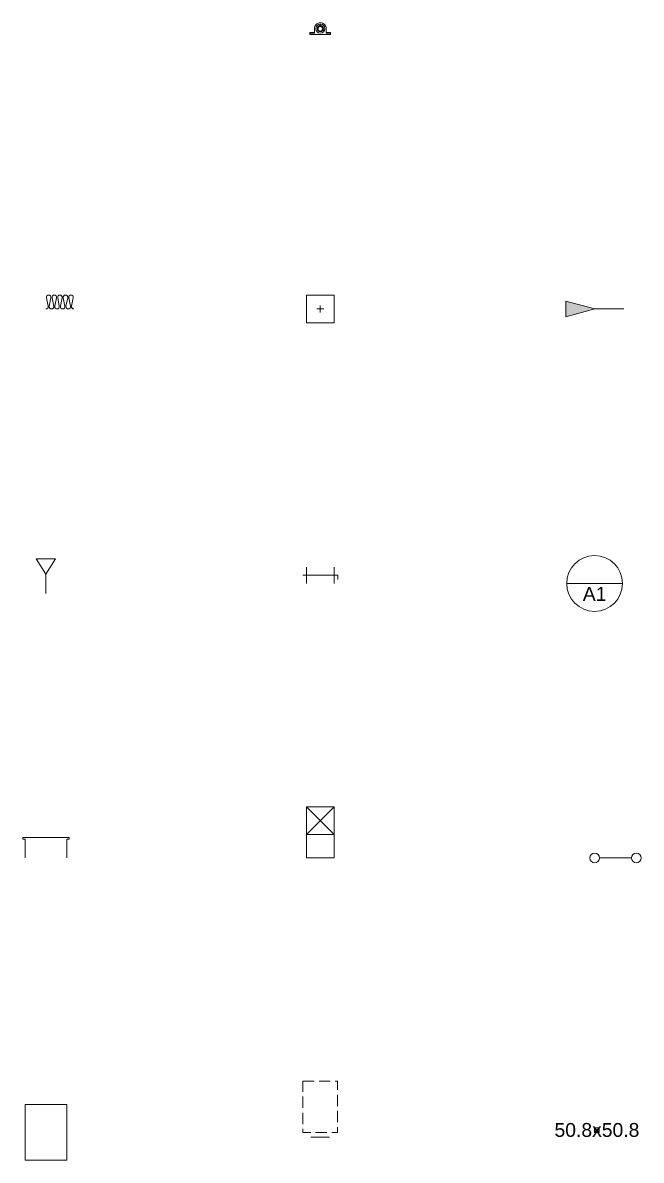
# Model space of a CAD drawing. Header units: millimetres. Extents: x 1246 to 16959, y -13818 to -1371.
# Drawn here: x 1246 to 8010, y -13805 to -1371 of the extents above; entities that cross this region are included whole.
import ezdxf

# ---------------------------------------------------------------- set-up
doc = ezdxf.new("R2010")
doc.units = ezdxf.units.MM
doc.header["$LTSCALE"] = 50
doc.linetypes.add('VW-02 Medium Dashed', pattern=[3.527298, 2.469236, -1.058062])
for name, color, linetype, lineweight in [('Dimension', 7, 'Continuous', 5), ('pio-Batt Insulation', 7, 'Continuous', 5), ('pio-Comm Device', 7, 'Continuous', 5), ('pio-Detail Cut Wood', 7, 'Continuous', 5), ('pio-HVAC Damper', 7, 'Continuous', 5), ('pio-HVAC Outlet', 7, 'Continuous', 5), ('pio-HVAC Vertical Duct', 7, 'Continuous', 5), ('pio-HVAC Vertical Elbow', 7, 'Continuous', 5), ('pio-ID Leader', 7, 'Continuous', 5), ('pio-Pillow Block', 7, 'Continuous', 5), ('pio-Piping Connection', 7, 'Continuous', 5), ('pio-Table', 7, 'Continuous', 5), ('pio-Workstation Pedestal', 7, 'Continuous', 5)]:
    doc.layers.add(name, color=color, linetype=linetype, lineweight=lineweight)
doc.styles.add('Arial', font='Arial.ttf')

# ---------------------------------------------------------------- blocks, each defined once
blk = doc.blocks.new('Group')
at = {"layer": 'pio-Pillow Block', "color": 7, "linetype": 'Continuous', "lineweight": 5, "transparency": 33554687}
for p, q in [((4, 102), (-4, 102)), ((-3, 103), (-3, 98)), ((3, 98), (3, 103))]:
    blk.add_line(p, q, dxfattribs=at)
at = {"layer": 'pio-Pillow Block', "color": 7, "linetype": 'Continuous', "lineweight": 5, "transparency": 33554687, "flags": 128}
blk.add_lwpolyline([(-4, 98), (-4, 102), (-3, 103), (3, 103), (4, 102), (4, 98)], dxfattribs=at)
blk = doc.blocks.new('Group-1')
at = {"layer": 'pio-Pillow Block', "color": 7, "linetype": 'Continuous', "lineweight": 5, "transparency": 33554687}
for p, q in [((28, 44), (33, 41)), ((36, 46), (31, 49)), ((32, 41), (36, 48))]:
    blk.add_line(p, q, dxfattribs=at)
at = {"layer": 'pio-Pillow Block', "color": 7, "linetype": 'Continuous', "lineweight": 5, "transparency": 33554687, "flags": 128}
blk.add_lwpolyline([(32, 50), (36, 48), (36, 46), (33, 41), (32, 41), (28, 43)], dxfattribs=at)
blk = doc.blocks.new('Group-2')
at = {"color": 255, "linetype": 'Continuous', "lineweight": 5, "transparency": 33554687}
blk.add_wipeout([(49, 106), (50, 108), (50, 108), (50, 108), (50, 108), (50, 109), (49, 109), (49, 109), (49, 110), (50, 110), (50, 110), (50, 111), (50, 111), (50, 111), (50, 111), (51, 111), (51, 111), (51, 112), (52, 112), (52, 112), (52, 112), (52, 112), (53, 112), (53, 113), (53, 113), (53, 113), (50, 117), (49, 116), (49, 116), (49, 116), (49, 116), (48, 116), (48, 115), (48, 115), (48, 115), (48, 114), (48, 114), (48, 114), (47, 114), (47, 113), (47, 113), (47, 113), (46, 113), (46, 113), (46, 113), (46, 113), (45, 113), (45, 113), (45, 113), (44, 113), (44, 114), (43, 113)], dxfattribs=at).dxf.layer = 'pio-Pillow Block'
at = {"layer": 'pio-Pillow Block', "color": 7, "linetype": 'Continuous', "lineweight": 5, "transparency": 33554687}
blk.add_line((44, 114), (50, 108), dxfattribs=at)
blk.add_open_spline([(49, 106), (50, 107), (50, 108), (49, 109), (50, 111), (53, 112), (53, 113), (51, 115), (50, 117), (48, 116), (48, 113), (45, 113), (44, 114), (44, 113), (43, 113), (46, 110), (49, 106)], degree=2, knots=[0, 0, 0, 0.045803, 0.045803, 0.132636, 0.219469, 0.306301, 0.306301, 0.445029, 0.445029, 0.531854, 0.61868, 0.705505, 0.705505, 0.751315, 0.751315, 1, 1, 1], dxfattribs=at)
blk = doc.blocks.new('obj-01')
at = {"color": 255, "linetype": 'Continuous', "lineweight": 5, "transparency": 33554687}
for points in [[(-113, 14), (-113, 22), (-113, 22), (-67, 22), (-67, 22), (-67, 22), (-66, 23), (-66, 23), (-65, 23), (-65, 24), (-65, 24), (-65, 25), (-65, 14)], [(113, 14), (113, 22), (113, 22), (67, 22), (67, 22), (67, 22), (66, 23), (66, 23), (65, 23), (65, 24), (65, 24), (65, 25), (65, 14)]]:
    blk.add_wipeout(points, dxfattribs=at).dxf.layer = 'pio-Pillow Block'
at = {"layer": 'pio-Pillow Block', "color": 7, "linetype": 'Continuous', "lineweight": 5, "transparency": 33554687, "flags": 128}
for points in [[(-113, 14), (-113, 22), (-113, 22), (-67, 22, 0.414214), (-65, 25)], [(113, 14), (113, 22), (113, 22), (67, 22, -0.414214), (65, 25)]]:
    blk.add_lwpolyline(points, format="xyb", dxfattribs=at)
at = {"color": 255, "linetype": 'Continuous', "lineweight": 5, "transparency": 33554687}
blk.add_wipeout([(-113, 0), (-113, 14), (-113, 14), (-67, 14), (-67, 14), (-67, 14), (-66, 15), (-66, 15), (-65, 15), (-65, 16), (-65, 16), (-65, 17), (-65, 63), (-64, 76), (-60, 88), (-54, 100), (-46, 110), (-36, 118), (-25, 124), (-13, 127), (0, 129), (13, 127), (25, 124), (36, 118), (46, 110), (54, 100), (60, 88), (64, 76), (65, 63), (65, 17), (65, 16), (65, 16), (65, 15), (66, 15), (66, 15), (67, 14), (67, 14), (67, 14), (113, 14), (113, 14), (113, 0)], dxfattribs=at).dxf.layer = 'pio-Pillow Block'
at = {"layer": 'pio-Pillow Block', "color": 7, "linetype": 'Continuous', "lineweight": 5, "transparency": 33554687, "flags": 128}
blk.add_lwpolyline([(-113, 0), (-113, 14), (-113, 14), (-67, 14, 0.414214), (-65, 17), (-65, 63, -0.414214), (0, 129, -0.414214), (65, 63), (65, 17, 0.414214), (67, 14), (113, 14), (113, 14), (113, 0)], format="xyb", close=True, dxfattribs=at)
at = {"layer": 'pio-Pillow Block', "color": 7, "linetype": 'Continuous', "lineweight": 5, "transparency": 33554687}
for radius in [49.8, 34.5]:
    blk.add_circle((0, 63), radius, dxfattribs=at)
at = {"color": 255, "linetype": 'Continuous', "lineweight": 5, "transparency": 33554687}
blk.add_wipeout([(25, 63), (25, 61), (25, 59), (24, 56), (23, 54), (22, 52), (21, 49), (20, 47), (18, 46), (16, 44), (14, 42), (12, 41), (10, 40), (7, 39), (5, 39), (2, 38), (0, 38), (-2, 38), (-5, 39), (-7, 39), (-10, 40), (-12, 41), (-14, 42), (-16, 44), (-18, 46), (-20, 47), (-21, 49), (-22, 52), (-23, 54), (-24, 56), (-25, 59), (-25, 61), (-25, 63), (-25, 66), (-25, 68), (-24, 71), (-23, 73), (-22, 75), (-21, 78), (-20, 80), (-18, 81), (-16, 83), (-14, 85), (-12, 86), (-10, 87), (-7, 88), (-5, 88), (-2, 89), (0, 89), (2, 89), (5, 88), (7, 88), (10, 87), (12, 86), (14, 85), (16, 83), (18, 81), (20, 80), (21, 78), (22, 75), (23, 73), (24, 71), (25, 68), (25, 66)], dxfattribs=at).dxf.layer = 'pio-Pillow Block'
at = {"layer": 'pio-Pillow Block', "color": 7, "linetype": 'Continuous', "lineweight": 5, "transparency": 33554687}
blk.add_circle((0, 63), 25.4, dxfattribs=at)
at = {"layer": 'pio-Pillow Block', "color": 7, "transparency": 33554687}
for name in ['Group', 'Group-1']:
    blk.add_blockref(name, (0, 0), dxfattribs=at)
blk.add_blockref('Group-2', (0, 0), dxfattribs=at)
blk = doc.blocks.new('obj-06')
at = {"color": 255, "linetype": 'Continuous', "lineweight": 5, "transparency": 33554687}
blk.add_wipeout([(0, 152), (305, 152), (305, 0), (0, 0)], dxfattribs=at).dxf.layer = 'pio-Batt Insulation'
at = {"layer": 'pio-Batt Insulation', "color": 7, "linetype": 'Continuous', "lineweight": 5, "transparency": 33554687, "flags": 128}
blk.add_lwpolyline([(0, 0, 0.473285), (25, 30), (6, 123, -0.473285), (30, 152, -0.473285), (55, 123), (36, 30, 0.473285), (61, 0, 0.473285), (85, 30), (67, 123, -0.473285), (91, 152, -0.473285), (116, 123), (97, 30, 0.473285), (122, 0, 0.473285), (146, 30), (128, 123, -0.473285), (152, 152, -0.473285), (177, 123), (158, 30, 0.473285), (183, 0, 0.473285), (207, 30), (189, 123, -0.473285), (213, 152, -0.473285), (238, 123), (219, 30, 0.473285), (244, 0, 0.473285), (268, 30), (250, 123, -0.473285), (274, 152, -0.473285), (299, 123), (280, 30, 0.473285), (305, 0)], format="xyb", dxfattribs=at)
blk = doc.blocks.new('obj-07 (2D)')
at = {"layer": 'pio-HVAC Vertical Duct', "color": 0, "flags": 1}
for tag in ['IFC_UUID', 'instanceID', 'ID', 'Type', 'Size', 'Matl_Area', 'Matl_Gauge', 'DStype', 'DSnum', 'DSupstream', 'DSconnected', 'DScfm', 'UID']:
    blk.add_attdef(tag, (4347.6, -4652.4), '', height=0.18, dxfattribs=at)
at = {"color": 255, "linetype": 'Continuous', "lineweight": 5, "transparency": 33554687}
blk.add_wipeout([(-152.4, 152.4), (152.4, 152.4), (152.4, -152.4), (-152.4, -152.4)], dxfattribs=at).dxf.layer = 'pio-HVAC Vertical Duct'
at = {"layer": 'pio-HVAC Vertical Duct', "color": 7, "linetype": 'Continuous', "lineweight": 9, "transparency": 33554687}
for p, q in [((-38.1, 0), (38.1, 0)), ((0, -38.1), (0, 38.1))]:
    blk.add_line(p, q, dxfattribs=at)
at = {"layer": 'pio-HVAC Vertical Duct', "color": 7, "linetype": 'Continuous', "lineweight": 5, "transparency": 33554687, "flags": 128}
blk.add_lwpolyline([(-152.4, 152.4), (152.4, 152.4), (152.4, -152.4), (-152.4, -152.4)], close=True, dxfattribs=at)
blk = doc.blocks.new('obj-08')
at = {"layer": 'pio-ID Leader', "linetype": 'Continuous', "lineweight": 0, "transparency": 33554687}
blk.add_hatch(color=7, dxfattribs=at).paths.add_polyline_path([(-316, 85), (1, 0), (-316, -85)])
at = {"layer": 'pio-ID Leader', "color": 7, "linetype": 'Continuous', "lineweight": 5, "transparency": 33554687}
for q in [(1, 0), (318, 0)]:
    blk.add_line((0, 0), q, dxfattribs=at)
at = {"layer": 'pio-ID Leader', "color": 7, "linetype": 'Continuous', "lineweight": 5, "transparency": 33554687, "flags": 128}
blk.add_lwpolyline([(-316, 85), (1, 0), (-316, -85)], close=True, dxfattribs=at)
blk = doc.blocks.new('obj-12 (2D)')
at = {"layer": 'pio-Comm Device', "color": 7, "linetype": 'Continuous', "lineweight": 5, "transparency": 33554687}
blk.add_line((0, -110.998), (0, 100.584), dxfattribs=at)
at = {"layer": 'pio-Comm Device', "color": 0, "flags": 1}
for tag in ['Wire_Size', 'Voltage', 'V.A.___Watts', 'Trip', 'Circuit_#', 'Conduit_Size', 'Circuit_Type', 'instanceID', 'UID', 'Remarks', 'Phase___Pole', 'Name', 'IFC_UUID', 'ID']:
    blk.add_attdef(tag, (1394.1709, -7610.998), '', height=0.18, dxfattribs=at)
at = {"color": 255, "linetype": 'Continuous', "lineweight": 5, "transparency": 33554687}
blk.add_wipeout([(0, 100.584), (105.8291, 270.002), (-105.8291, 270.002)], dxfattribs=at).dxf.layer = 'pio-Comm Device'
at = {"layer": 'pio-Comm Device', "color": 7, "linetype": 'Continuous', "lineweight": 5, "transparency": 33554687, "flags": 128}
blk.add_lwpolyline([(0, 100.584), (105.8291, 270.002), (-105.8291, 270.002), (0, 100.584)], dxfattribs=at)
blk = doc.blocks.new('obj-13 (2D)')
at = {"layer": 'pio-HVAC Damper', "color": 0, "flags": 1}
for tag in ['instanceID', 'IFC_UUID']:
    blk.add_attdef(tag, (4309.5, -7500), '', height=0.18, dxfattribs=at)
at = {"color": 255, "linetype": 'Continuous', "lineweight": 5, "transparency": 33554687}
blk.add_wipeout([(-152.4, 0), (-152.4, 177.8), (152.4, 177.8), (152.4, 0)], dxfattribs=at).dxf.layer = 'pio-HVAC Damper'
at = {"layer": 'pio-HVAC Damper', "color": 7, "linetype": 'Continuous', "lineweight": 5, "transparency": 33554687}
for p, q in [((-152.4, 0), (-152.4, 177.8)), ((152.4, 177.8), (152.4, 0))]:
    blk.add_line(p, q, dxfattribs=at)
at = {"layer": 'pio-HVAC Damper', "color": 7, "linetype": 'Continuous', "lineweight": 9, "transparency": 33554687}
for p, q in [((-190.5, 88.9), (190.5, 88.9)), ((190.5, 88.9), (190.5, 44.45))]:
    blk.add_line(p, q, dxfattribs=at)
blk = doc.blocks.new('Group-5')
at = {"color": 255, "linetype": 'Continuous', "lineweight": 5, "transparency": 33554687}
blk.add_wipeout([(305, 0), (303, -30), (299, -59), (292, -88), (282, -117), (269, -144), (253, -169), (236, -193), (216, -216), (193, -236), (169, -253), (144, -269), (117, -282), (88, -292), (59, -299), (30, -303), (0, -305), (-30, -303), (-59, -299), (-88, -292), (-117, -282), (-144, -269), (-169, -253), (-193, -236), (-216, -216), (-236, -193), (-253, -169), (-269, -144), (-282, -117), (-292, -88), (-299, -59), (-303, -30), (-305, 0), (-303, 30), (-299, 59), (-292, 88), (-282, 117), (-269, 144), (-253, 169), (-236, 193), (-216, 216), (-193, 236), (-169, 253), (-144, 269), (-117, 282), (-88, 292), (-59, 299), (-30, 303), (0, 305), (30, 303), (59, 299), (88, 292), (117, 282), (144, 269), (169, 253), (193, 236), (216, 216), (236, 193), (253, 169), (269, 144), (282, 117), (292, 88), (299, 59), (303, 30)], dxfattribs=at).dxf.layer = 'Dimension'
at = {"layer": 'Dimension', "color": 7, "linetype": 'Continuous', "lineweight": 5, "transparency": 33554687}
blk.add_line((-305, 0), (305, 0), dxfattribs=at)
blk.add_circle((0, 0), 305, dxfattribs=at)
at = {"layer": 'Dimension', "color": 7, "transparency": 33554687, "insert": (0, -39), "char_height": 151.3, "attachment_point": 2, "line_spacing_factor": 0.960695, "style": 'Arial'}
blk.add_mtext('A1', dxfattribs=at)
blk = doc.blocks.new('obj-14')
at = {"layer": 'Dimension', "color": 7, "transparency": 33554687}
blk.add_blockref('Group-5', (0, 0), dxfattribs=at)
blk = doc.blocks.new('obj-18 (2D)')
at = {"layer": 'pio-HVAC Outlet', "color": 0, "flags": 1}
for tag in ['Type', 'CFM', 'instanceID', 'Panel_size', 'Neck_size', 'Manufacturer', 'Model', 'IFC_UUID', 'ID', 'Use', 'Notes', 'UID']:
    blk.add_attdef(tag, (1246, -10519.05), '', height=0.18, dxfattribs=at)
at = {"color": 255, "linetype": 'Continuous', "lineweight": 5, "transparency": 33554687}
blk.add_wipeout([(-228.6, 19.05), (228.6, 19.05), (228.6, -19.05), (-228.6, -19.05)], dxfattribs=at).dxf.layer = 'pio-HVAC Outlet'
blk.add_wipeout([(228.6, 0), (228.6, 203.2), (254, 203.2), (254, 222.25), (-254, 222.25), (-254, 203.2), (-228.6, 203.2), (-228.6, 0)], dxfattribs=at).dxf.layer = 'pio-HVAC Outlet'
at = {"layer": 'pio-HVAC Outlet', "color": 7, "linetype": 'Continuous', "lineweight": 5, "transparency": 33554687, "flags": 128}
blk.add_lwpolyline([(228.6, 0), (228.6, 203.2), (254, 203.2), (254, 222.25), (-254, 222.25), (-254, 203.2), (-228.6, 203.2), (-228.6, 0)], dxfattribs=at)
blk = doc.blocks.new('obj-19 (2D)')
at = {"layer": 'pio-HVAC Vertical Elbow', "color": 0, "flags": 1}
for tag in ['IFC_UUID', 'instanceID', 'ID', 'Type', 'Size', 'Matl_Area', 'Matl_Gauge', 'DStype', 'DSnum', 'DSupstream', 'DSconnected', 'DScfm', 'UID']:
    blk.add_attdef(tag, (4347.6, -10500), '', height=0.18, dxfattribs=at)
at = {"color": 255, "linetype": 'Continuous', "lineweight": 5, "transparency": 33554687}
blk.add_wipeout([(-152.4, 0), (-152.4, 558.8), (152.4, 558.8), (152.4, 0)], dxfattribs=at).dxf.layer = 'pio-HVAC Vertical Elbow'
at = {"layer": 'pio-HVAC Vertical Elbow', "color": 7, "linetype": 'Continuous', "lineweight": 9, "transparency": 33554687}
for p, q in [((-152.4, 254), (152.4, 558.8)), ((152.4, 254), (-152.4, 558.8)), ((-152.4, 254), (152.4, 254)), ((-152.4, 0), (152.4, 0))]:
    blk.add_line(p, q, dxfattribs=at)
at = {"layer": 'pio-HVAC Vertical Elbow', "color": 7, "linetype": 'Continuous', "lineweight": 5, "transparency": 33554687, "flags": 128}
blk.add_lwpolyline([(-152.4, 0), (-152.4, 558.8), (152.4, 558.8), (152.4, 0)], dxfattribs=at)
at = {"layer": 'pio-HVAC Vertical Elbow', "color": 7, "linetype": 'Continuous', "lineweight": 9, "transparency": 33554687, "flags": 128}
blk.add_lwpolyline([(-152.4, 558.8), (152.4, 558.8), (152.4, 254), (-152.4, 254)], close=True, dxfattribs=at)
blk = doc.blocks.new('obj-20')
at = {"layer": 'pio-Piping Connection', "color": 7, "linetype": 'Continuous', "lineweight": 5, "transparency": 33554687}
blk.add_line((0, 0), (457, 0), dxfattribs=at)
at = {"layer": 'pio-Piping Connection', "color": 0, "flags": 1}
for tag in ['IFC_UUID', 'instanceID']:
    blk.add_attdef(tag, (7447, -10553), '', height=0.18, dxfattribs=at)
at = {"color": 255, "linetype": 'Continuous', "lineweight": 5, "transparency": 33554687}
for points in [[(0, -53), (-5, -53), (-10, -52), (-15, -51), (-20, -49), (-25, -47), (-29, -44), (-34, -41), (-37, -37), (-41, -34), (-44, -29), (-47, -25), (-49, -20), (-51, -15), (-52, -10), (-53, -5), (-53, 0), (-53, 5), (-52, 10), (-51, 15), (-49, 20), (-47, 25), (-44, 29), (-41, 34), (-37, 37), (-34, 41), (-29, 44), (-25, 47), (-20, 49), (-15, 51), (-10, 52), (-5, 53), (0, 53), (5, 53), (10, 52), (15, 51), (20, 49), (25, 47), (29, 44), (34, 41), (37, 37), (41, 34), (44, 29), (47, 25), (49, 20), (51, 15), (52, 10), (53, 5), (53, 0), (53, -5), (52, -10), (51, -15), (49, -20), (47, -25), (44, -29), (41, -34), (37, -37), (34, -41), (29, -44), (25, -47), (20, -49), (15, -51), (10, -52), (5, -53)], [(457, -53), (452, -53), (447, -52), (442, -51), (437, -49), (432, -47), (428, -44), (424, -41), (420, -37), (416, -34), (413, -29), (411, -25), (408, -20), (407, -15), (405, -10), (405, -5), (404, 0), (405, 5), (405, 10), (407, 15), (408, 20), (411, 25), (413, 29), (416, 34), (420, 37), (424, 41), (428, 44), (432, 47), (437, 49), (442, 51), (447, 52), (452, 53), (457, 53), (462, 53), (468, 52), (473, 51), (477, 49), (482, 47), (487, 44), (491, 41), (495, 37), (498, 34), (501, 29), (504, 25), (506, 20), (508, 15), (509, 10), (510, 5), (510, 0), (510, -5), (509, -10), (508, -15), (506, -20), (504, -25), (501, -29), (498, -34), (495, -37), (491, -41), (487, -44), (482, -47), (477, -49), (473, -51), (468, -52), (462, -53)]]:
    blk.add_wipeout(points, dxfattribs=at).dxf.layer = 'pio-Piping Connection'
at = {"layer": 'pio-Piping Connection', "color": 7, "linetype": 'Continuous', "lineweight": 5, "transparency": 33554687}
for centre in [(0, 0), (457, 0)]:
    blk.add_ellipse(centre, major_axis=(52.9, 0), ratio=1, dxfattribs=at)
blk = doc.blocks.new('obj-24 (2D)')
at = {"layer": 'pio-Table', "color": 0, "flags": 1}
for tag in ['IFC_UUID', 'instanceID']:
    blk.add_attdef(tag, (1271.4, -13804.8), '', height=0.18, dxfattribs=at)
at = {"color": 255, "linetype": 'Continuous', "lineweight": 5, "transparency": 33554687}
blk.add_wipeout([(-228.6, 304.8), (228.6, 304.8), (228.6, -304.8), (-228.6, -304.8)], dxfattribs=at).dxf.layer = 'pio-Table'
at = {"layer": 'pio-Table', "color": 7, "linetype": 'Continuous', "lineweight": 5, "transparency": 33554687, "flags": 128}
blk.add_lwpolyline([(-228.6, 304.8), (228.6, 304.8), (228.6, -304.8), (-228.6, -304.8)], close=True, dxfattribs=at)
blk = doc.blocks.new('obj-25 (2D)')
at = {"layer": 'pio-Workstation Pedestal', "color": 0, "flags": 1}
for tag in ['IFC_UUID', 'instanceID']:
    blk.add_attdef(tag, (4310, -13550.8), '', height=0.18, dxfattribs=at)
at = {"color": 255, "linetype": 'VW-02 Medium Dashed', "lineweight": 5, "transparency": 33554687}
blk.add_wipeout([(-190, 560), (190, 560), (190, 0), (-190, 0)], dxfattribs=at).dxf.layer = 'pio-Workstation Pedestal'
at = {"layer": 'pio-Workstation Pedestal', "color": 7, "linetype": 'Continuous', "lineweight": 9, "transparency": 33554687}
blk.add_line((-101.6, -50.8), (101.6, -50.8), dxfattribs=at)
at = {"layer": 'pio-Workstation Pedestal', "color": 7, "linetype": 'VW-02 Medium Dashed', "lineweight": 5, "transparency": 33554687, "flags": 128}
blk.add_lwpolyline([(-190, 560), (190, 560), (190, 0), (-190, 0)], close=True, dxfattribs=at)
blk = doc.blocks.new('obj-26')
at = {"color": 255, "linetype": 'Continuous', "lineweight": 5, "transparency": 33554687}
blk.add_wipeout([(0, 50.8), (50.8, 50.8), (50.8, 0), (0, 0)], dxfattribs=at).dxf.layer = 'pio-Detail Cut Wood'
at = {"layer": 'pio-Detail Cut Wood', "color": 7, "linetype": 'Continuous', "lineweight": 9, "transparency": 33554687}
for p, q in [((0, 50.8), (50.8, 0)), ((50.8, 50.8), (0, 0))]:
    blk.add_line(p, q, dxfattribs=at)
at = {"layer": 'pio-Detail Cut Wood', "color": 7, "linetype": 'Continuous', "lineweight": 5, "transparency": 33554687, "flags": 128}
blk.add_lwpolyline([(0, 50.8), (50.8, 50.8), (50.8, 0), (0, 0)], close=True, dxfattribs=at)
at = {"layer": 'pio-Detail Cut Wood', "color": 7, "transparency": 33554687, "insert": (25.4, 25.4), "char_height": 151.31, "attachment_point": 5, "line_spacing_factor": 0.960695, "style": 'Arial'}
blk.add_mtext('50.8x50.8', dxfattribs=at)

msp = doc.modelspace()

# ---------------------------------------------------------------- block references
at = {"layer": 'Dimension', "color": 7, "transparency": 33554687}
msp.add_blockref('obj-14', (7500, -7500), dxfattribs=at)
at = {"layer": 'pio-Batt Insulation', "color": 7, "transparency": 33554687}
msp.add_blockref('obj-06', (1500, -4500), dxfattribs=at)
at = {"layer": 'pio-Comm Device', "color": 7, "transparency": 33554687}
msp.add_blockref('obj-12 (2D)', (1500, -7500), dxfattribs=at)
at = {"layer": 'pio-Detail Cut Wood', "color": 7, "transparency": 33554687}
msp.add_blockref('obj-26', (7500, -13500), dxfattribs=at)
at = {"layer": 'pio-HVAC Damper', "color": 7, "transparency": 33554687}
msp.add_blockref('obj-13 (2D)', (4500, -7500), dxfattribs=at)
at = {"layer": 'pio-HVAC Outlet', "color": 7, "transparency": 33554687}
msp.add_blockref('obj-18 (2D)', (1500, -10500), dxfattribs=at)
at = {"layer": 'pio-HVAC Vertical Duct', "color": 7, "transparency": 33554687}
msp.add_blockref('obj-07 (2D)', (4500, -4500), dxfattribs=at)
at = {"layer": 'pio-HVAC Vertical Elbow', "color": 7, "transparency": 33554687}
msp.add_blockref('obj-19 (2D)', (4500, -10500), dxfattribs=at)
at = {"layer": 'pio-ID Leader', "color": 7, "transparency": 33554687}
msp.add_blockref('obj-08', (7500, -4500), dxfattribs=at)
at = {"layer": 'pio-Pillow Block', "color": 7, "transparency": 33554687}
msp.add_blockref('obj-01', (4500, -1500), dxfattribs=at)
at = {"layer": 'pio-Piping Connection', "color": 7, "transparency": 33554687}
msp.add_blockref('obj-20', (7500, -10500), dxfattribs=at)
at = {"layer": 'pio-Table', "color": 7, "transparency": 33554687}
msp.add_blockref('obj-24 (2D)', (1500, -13500), dxfattribs=at)
at = {"layer": 'pio-Workstation Pedestal', "color": 7, "transparency": 33554687}
msp.add_blockref('obj-25 (2D)', (4500, -13500), dxfattribs=at)

doc.saveas('drawing.dxf')
